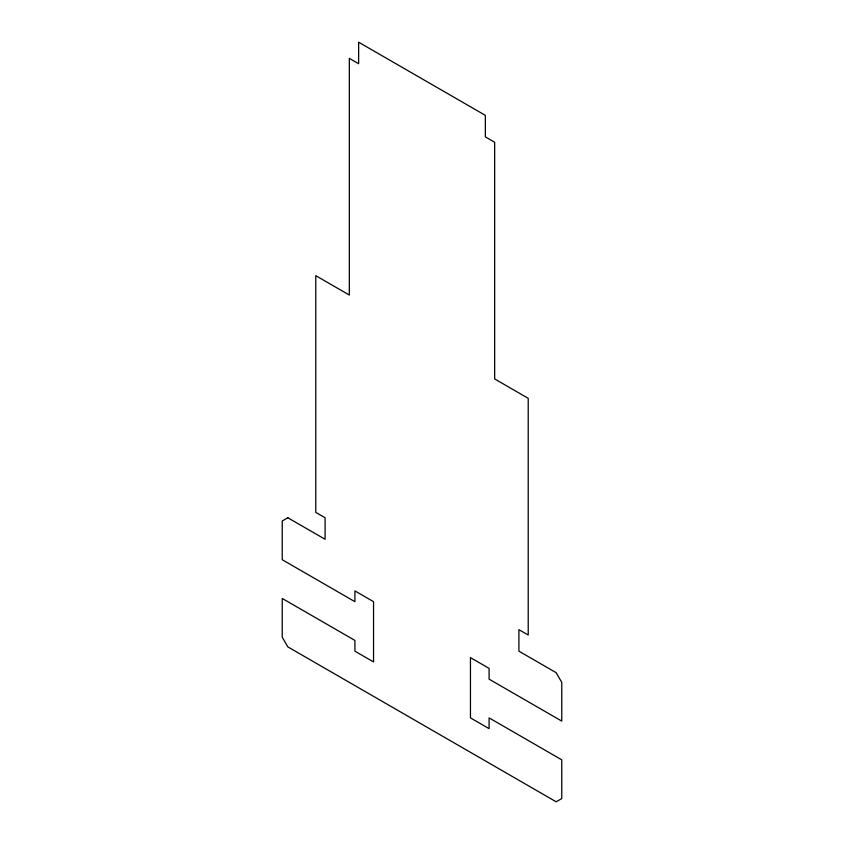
<?xml version="1.0" encoding="UTF-8"?>
<svg xmlns="http://www.w3.org/2000/svg" width="844" height="844" viewBox="0 0 844 844"><rect width="100%" height="100%" fill="white"/><g stroke="black" fill="none" stroke-linecap="round" stroke-linejoin="round"><path stroke-width="1.27" d="M287.825 517.762L282.234 520.991L282.234 559.72L354.913 601.677L354.913 590.916L373.544 601.677L373.544 661.928L354.913 651.178L354.913 640.417L282.234 598.449L282.234 637.188L287.825 646.873L556.175 801.8L561.766 798.572L561.766 759.843L489.087 717.875L489.087 728.636L470.456 717.875L470.456 657.624L489.087 668.385L489.087 679.146L561.766 721.103L561.766 682.374L556.175 672.689L518.902 651.167L518.902 629.656L528.217 635.036L528.217 398.326L494.679 378.967L494.679 142.256L485.363 136.876L485.363 115.364L358.637 42.2L358.637 63.722L349.321 58.341L349.321 295.041L315.783 275.671L315.783 512.382L325.098 517.762L325.098 539.274L287.825 517.762"/></g></svg>
